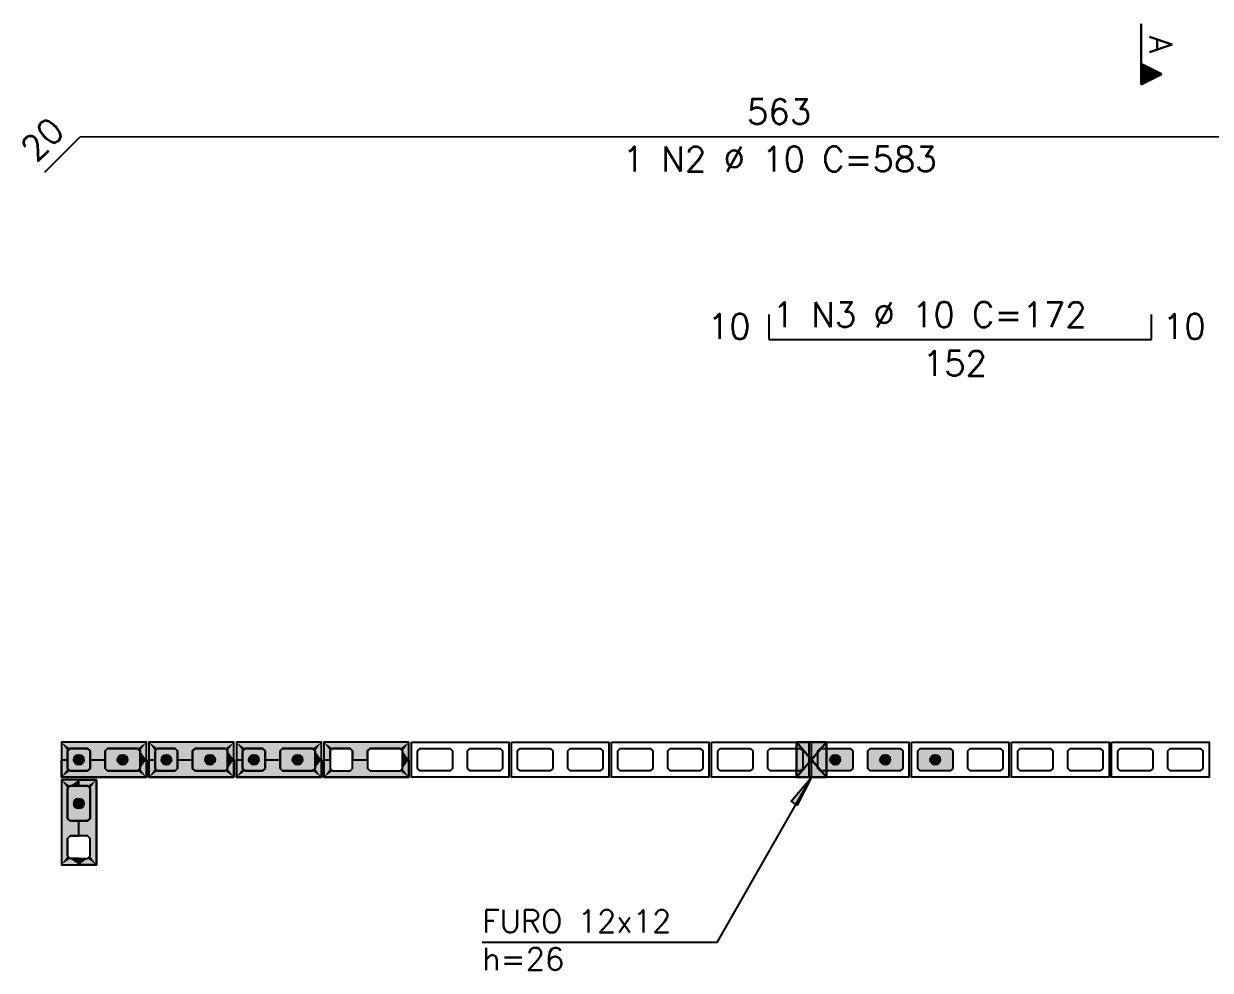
# Model space of a CAD drawing. Extents: x -1 to 122, y -1 to 61.
# Drawn here: x 8.01 to 17.5, y 18.77 to 26.35 of the extents above; entities that cross this region are included whole.
import ezdxf

# ---------------------------------------------------------------- set-up
doc = ezdxf.new("R2010")
doc.units = 0
doc.header["$MEASUREMENT"] = 0
for name, color, linetype in [('PENA_01', 1, 'CONTINUOUS'), ('PENA_02', 2, 'CONTINUOUS'), ('PENA_03', 3, 'CONTINUOUS'), ('PENA_05', 5, 'CONTINUOUS'), ('PENA_09', 254, 'CONTINUOUS'), ('PENA_11', 252, 'CONTINUOUS'), ('PENA_21', 100, 'CONTINUOUS')]:
    doc.layers.add(name, color=color, linetype=linetype)
doc.styles.get("Standard").update_dxf_attribs({"font": 'ROMANS.SHX'})

msp = doc.modelspace()

# ---------------------------------------------------------------- linework, layer by layer
at = {"layer": 'PENA_01', "linetype": 'Continuous'}
for points in [[(8.383864, 20.368206), (8.523864, 20.368206), (8.543864, 20.388206), (8.543864, 20.528206), (8.523864, 20.548206), (8.383864, 20.548206), (8.363864, 20.528206), (8.363864, 20.388206), (8.383864, 20.368206)], [(8.683864, 20.368206), (8.923864, 20.368206), (8.943864, 20.388206), (8.943864, 20.528206), (8.923864, 20.548206), (8.683864, 20.548206), (8.663864, 20.528206), (8.663864, 20.388206), (8.683864, 20.368206)], [(9.083864, 20.368206), (9.223864, 20.368206), (9.243864, 20.388206), (9.243864, 20.528206), (9.223864, 20.548206), (9.083864, 20.548206), (9.063864, 20.528206), (9.063864, 20.388206), (9.083864, 20.368206)], [(9.383864, 20.368206), (9.623864, 20.368206), (9.643864, 20.388206), (9.643864, 20.528206), (9.623864, 20.548206), (9.383864, 20.548206), (9.363864, 20.528206), (9.363864, 20.388206), (9.383864, 20.368206)], [(9.783864, 20.368206), (9.923864, 20.368206), (9.943864, 20.388206), (9.943864, 20.528206), (9.923864, 20.548206), (9.783864, 20.548206), (9.763864, 20.528206), (9.763864, 20.388206), (9.783864, 20.368206)], [(10.083864, 20.368206), (10.323864, 20.368206), (10.343864, 20.388206), (10.343864, 20.528206), (10.323864, 20.548206), (10.083864, 20.548206), (10.063864, 20.528206), (10.063864, 20.388206), (10.083864, 20.368206)], [(10.483864, 20.368206), (10.623864, 20.368206), (10.643864, 20.388206), (10.643864, 20.528206), (10.623864, 20.548206), (10.483864, 20.548206), (10.463864, 20.528206), (10.463864, 20.388206), (10.483864, 20.368206)], [(10.783864, 20.368206), (11.023864, 20.368206), (11.043864, 20.388206), (11.043864, 20.528206), (11.023864, 20.548206), (10.783864, 20.548206), (10.763864, 20.528206), (10.763864, 20.388206), (10.783864, 20.368206)], [(11.163864, 20.528206), (11.183864, 20.548206), (11.423864, 20.548206), (11.443864, 20.528206), (11.443864, 20.388206), (11.423864, 20.368206), (11.183864, 20.368206), (11.163864, 20.388206), (11.163864, 20.528206)], [(11.563864, 20.528206), (11.583864, 20.548206), (11.823864, 20.548206), (11.843864, 20.528206), (11.843864, 20.388206), (11.823864, 20.368206), (11.583864, 20.368206), (11.563864, 20.388206), (11.563864, 20.528206)], [(11.963864, 20.528206), (11.983864, 20.548206), (12.223864, 20.548206), (12.243864, 20.528206), (12.243864, 20.388206), (12.223864, 20.368206), (11.983864, 20.368206), (11.963864, 20.388206), (11.963864, 20.528206)], [(12.363864, 20.528206), (12.383864, 20.548206), (12.623864, 20.548206), (12.643864, 20.528206), (12.643864, 20.388206), (12.623864, 20.368206), (12.383864, 20.368206), (12.363864, 20.388206), (12.363864, 20.528206)], [(12.763864, 20.528206), (12.783864, 20.548206), (13.023864, 20.548206), (13.043864, 20.528206), (13.043864, 20.388206), (13.023864, 20.368206), (12.783864, 20.368206), (12.763864, 20.388206), (12.763864, 20.528206)], [(13.163864, 20.528206), (13.183864, 20.548206), (13.423864, 20.548206), (13.443864, 20.528206), (13.443864, 20.388206), (13.423864, 20.368206), (13.183864, 20.368206), (13.163864, 20.388206), (13.163864, 20.528206)], [(13.563864, 20.528206), (13.583864, 20.548206), (13.823864, 20.548206), (13.843864, 20.528206), (13.843864, 20.388206), (13.823864, 20.368206), (13.583864, 20.368206), (13.563864, 20.388206), (13.563864, 20.528206)], [(13.963864, 20.528206), (13.983864, 20.548206), (14.223864, 20.548206), (14.243864, 20.528206), (14.243864, 20.388206), (14.223864, 20.368206), (13.983864, 20.368206), (13.963864, 20.388206), (13.963864, 20.528206)], [(14.363864, 20.528206), (14.383864, 20.548206), (14.623864, 20.548206), (14.643864, 20.528206), (14.643864, 20.388206), (14.623864, 20.368206), (14.383864, 20.368206), (14.363864, 20.388206), (14.363864, 20.528206)], [(14.763864, 20.528206), (14.783864, 20.548206), (15.023864, 20.548206), (15.043864, 20.528206), (15.043864, 20.388206), (15.023864, 20.368206), (14.783864, 20.368206), (14.763864, 20.388206), (14.763864, 20.528206)], [(15.163864, 20.528206), (15.183864, 20.548206), (15.423864, 20.548206), (15.443864, 20.528206), (15.443864, 20.388206), (15.423864, 20.368206), (15.183864, 20.368206), (15.163864, 20.388206), (15.163864, 20.528206)], [(15.563864, 20.528206), (15.583864, 20.548206), (15.823864, 20.548206), (15.843864, 20.528206), (15.843864, 20.388206), (15.823864, 20.368206), (15.583864, 20.368206), (15.563864, 20.388206), (15.563864, 20.528206)], [(15.963864, 20.528206), (15.983864, 20.548206), (16.223864, 20.548206), (16.243864, 20.528206), (16.243864, 20.388206), (16.223864, 20.368206), (15.983864, 20.368206), (15.963864, 20.388206), (15.963864, 20.528206)], [(16.363864, 20.528206), (16.383864, 20.548206), (16.623864, 20.548206), (16.643864, 20.528206), (16.643864, 20.388206), (16.623864, 20.368206), (16.383864, 20.368206), (16.363864, 20.388206), (16.363864, 20.528206)], [(16.763864, 20.528206), (16.783864, 20.548206), (17.023864, 20.548206), (17.043864, 20.528206), (17.043864, 20.388206), (17.023864, 20.368206), (16.783864, 20.368206), (16.763864, 20.388206), (16.763864, 20.528206)], [(17.163864, 20.528206), (17.183864, 20.548206), (17.423864, 20.548206), (17.443864, 20.528206), (17.443864, 20.388206), (17.423864, 20.368206), (17.183864, 20.368206), (17.163864, 20.388206), (17.163864, 20.528206)], [(8.543864, 19.988206), (8.543864, 20.228206), (8.523864, 20.248206), (8.383864, 20.248206), (8.363864, 20.228206), (8.363864, 19.988206), (8.383864, 19.968206), (8.523864, 19.968206), (8.543864, 19.988206)], [(8.543864, 19.688206), (8.543864, 19.828206), (8.523864, 19.848206), (8.383864, 19.848206), (8.363864, 19.828206), (8.363864, 19.688206), (8.383864, 19.668206), (8.523864, 19.668206), (8.543864, 19.688206)]]:
    msp.add_lwpolyline(points, dxfattribs=at)
at = {"layer": 'PENA_02', "linetype": 'Continuous'}
for points in [[(8.313864, 20.318206), (8.993864, 20.318206), (8.993864, 20.598206), (8.313864, 20.598206), (8.313864, 20.318206)], [(9.013864, 20.318206), (9.693864, 20.318206), (9.693864, 20.598206), (9.013864, 20.598206), (9.013864, 20.318206)], [(9.713864, 20.318206), (10.393864, 20.318206), (10.393864, 20.598206), (9.713864, 20.598206), (9.713864, 20.318206)], [(10.413864, 20.318206), (11.093864, 20.318206), (11.093864, 20.598206), (10.413864, 20.598206), (10.413864, 20.318206)], [(11.113864, 20.598206), (11.893864, 20.598206), (11.893864, 20.318206), (11.113864, 20.318206), (11.113864, 20.598206)], [(11.913864, 20.598206), (12.693864, 20.598206), (12.693864, 20.318206), (11.913864, 20.318206), (11.913864, 20.598206)], [(12.713864, 20.598206), (13.493864, 20.598206), (13.493864, 20.318206), (12.713864, 20.318206), (12.713864, 20.598206)], [(13.513864, 20.598206), (14.293864, 20.598206), (14.293864, 20.318206), (13.513864, 20.318206), (13.513864, 20.598206)], [(14.313864, 20.598206), (15.093864, 20.598206), (15.093864, 20.318206), (14.313864, 20.318206), (14.313864, 20.598206)], [(15.113864, 20.598206), (15.893864, 20.598206), (15.893864, 20.318206), (15.113864, 20.318206), (15.113864, 20.598206)], [(15.913864, 20.598206), (16.693864, 20.598206), (16.693864, 20.318206), (15.913864, 20.318206), (15.913864, 20.598206)], [(16.713864, 20.598206), (17.493864, 20.598206), (17.493864, 20.318206), (16.713864, 20.318206), (16.713864, 20.598206)], [(8.593864, 19.618206), (8.593864, 20.298206), (8.313864, 20.298206), (8.313864, 19.618206), (8.593864, 19.618206)]]:
    msp.add_lwpolyline(points, dxfattribs=at)
at = {"layer": 'PENA_03', "linetype": 'Continuous'}
for p, q in [((16.951632, 26.34599), (16.951632, 25.859608)), ((16.952328, 26.025193), (16.952328, 26.34599)), ((17.117565, 25.942574), (16.952327, 26.025193)), ((16.952328, 25.860736), (16.952328, 26.024413)), ((17.116004, 25.942574), (16.952328, 26.024413)), ((16.964396, 25.86599), (16.964396, 26.019159)), ((16.97716, 25.872372), (16.97716, 26.012777)), ((16.989924, 25.878754), (16.989924, 26.006395)), ((16.951632, 25.859608), (17.117565, 25.942574)), ((16.952327, 25.860736), (17.116004, 25.942574)), ((17.002688, 25.885136), (17.002688, 26.000013)), ((17.015452, 25.891518), (17.015452, 25.993631)), ((17.028216, 25.8979), (17.028216, 25.987249)), ((17.04098, 25.904282), (17.04098, 25.980867)), ((17.053744, 25.910664), (17.053744, 25.974485)), ((17.066508, 25.917046), (17.066508, 25.968103)), ((17.079272, 25.923428), (17.079272, 25.961721)), ((17.092037, 25.92981), (17.092037, 25.955339)), ((17.104801, 25.936192), (17.104801, 25.948956)), ((14.193389, 20.598207), (14.433389, 20.318206)), ((14.433389, 20.598207), (14.193389, 20.318204)), ((14.434028, 20.598206), (14.194028, 20.318206)), ((14.434029, 20.317435), (14.194028, 20.598206)), ((14.194028, 20.598206), (14.434028, 20.318205)), ((14.434028, 20.598206), (14.194028, 20.318204)), ((13.560617, 18.995606), (14.314029, 20.317506)), ((13.560617, 18.995606), (11.681229, 18.995606))]:
    msp.add_line(p, q, dxfattribs=at)
for points in [[(14.194028, 20.598207), (14.434028, 20.598207), (14.434028, 20.318206), (14.194028, 20.318204), (14.194028, 20.598207)], [(14.194028, 20.598206), (14.434028, 20.598206), (14.434029, 20.317435), (14.194029, 20.317435), (14.194028, 20.598206)], [(14.194028, 20.598206), (14.434028, 20.598206), (14.434028, 20.318205), (14.194028, 20.318204), (14.194028, 20.598206)], [(8.543864, 20.388206), (8.523864, 20.368206), (8.383864, 20.368206), (8.363864, 20.388206), (8.363864, 20.528206), (8.383864, 20.548206), (8.523864, 20.548206), (8.543864, 20.528206), (8.543864, 20.388206)], [(8.943864, 20.388206), (8.923864, 20.368206), (8.683864, 20.368206), (8.663864, 20.388206), (8.663864, 20.528206), (8.683864, 20.548206), (8.923864, 20.548206), (8.943864, 20.528206), (8.943864, 20.388206)], [(9.243864, 20.388206), (9.223864, 20.368206), (9.083864, 20.368206), (9.063864, 20.388206), (9.063864, 20.528206), (9.083864, 20.548206), (9.223864, 20.548206), (9.243864, 20.528206), (9.243864, 20.388206)], [(9.643864, 20.388206), (9.623864, 20.368206), (9.383864, 20.368206), (9.363864, 20.388206), (9.363864, 20.528206), (9.383864, 20.548206), (9.623864, 20.548206), (9.643864, 20.528206), (9.643864, 20.388206)], [(9.943864, 20.388206), (9.923864, 20.368206), (9.783864, 20.368206), (9.763864, 20.388206), (9.763864, 20.528206), (9.783864, 20.548206), (9.923864, 20.548206), (9.943864, 20.528206), (9.943864, 20.388206)], [(10.343864, 20.388206), (10.323864, 20.368206), (10.083864, 20.368206), (10.063864, 20.388206), (10.063864, 20.528206), (10.083864, 20.548206), (10.323864, 20.548206), (10.343864, 20.528206), (10.343864, 20.388206)], [(14.643864, 20.388206), (14.623864, 20.368206), (14.383864, 20.368206), (14.363864, 20.388206), (14.363864, 20.528206), (14.383864, 20.548206), (14.623864, 20.548206), (14.643864, 20.528206), (14.643864, 20.388206)], [(15.043864, 20.388206), (15.023864, 20.368206), (14.783864, 20.368206), (14.763864, 20.388206), (14.763864, 20.528206), (14.783864, 20.548206), (15.023864, 20.548206), (15.043864, 20.528206), (15.043864, 20.388206)], [(15.443864, 20.388206), (15.423864, 20.368206), (15.183864, 20.368206), (15.163864, 20.388206), (15.163864, 20.528206), (15.183864, 20.548206), (15.423864, 20.548206), (15.443864, 20.528206), (15.443864, 20.388206)], [(14.314029, 20.317506), (14.199365, 20.093446), (14.150866, 20.125859), (14.314029, 20.317506)], [(8.383864, 19.968206), (8.363864, 19.988206), (8.363864, 20.228206), (8.383864, 20.248206), (8.523864, 20.248206), (8.543864, 20.228206), (8.543864, 19.988206), (8.523864, 19.968206), (8.383864, 19.968206)]]:
    msp.add_lwpolyline(points, dxfattribs=at)
for centre in [(8.453864, 20.458206), (8.803864, 20.458206), (9.153864, 20.458206), (9.503864, 20.458206), (9.853864, 20.458206), (10.203864, 20.458206), (14.503864, 20.458206), (14.903864, 20.458206), (15.303864, 20.458206), (8.453864, 20.108206)]:
    msp.add_circle(centre, 0.04, dxfattribs=at)
for points in [[(8.493864, 20.458206), (8.433864, 20.492847), (8.416276, 20.471887)], [(8.493864, 20.458206), (8.416276, 20.471887), (8.416276, 20.444525)], [(8.493864, 20.458206), (8.416276, 20.444525), (8.433864, 20.423565)], [(8.493864, 20.458206), (8.46081, 20.497599), (8.433864, 20.492847)], [(8.493864, 20.458206), (8.433864, 20.423565), (8.46081, 20.418814)], [(8.493864, 20.458206), (8.484505, 20.483918), (8.46081, 20.497599)], [(8.493864, 20.458206), (8.46081, 20.418814), (8.484505, 20.432495)], [(8.493864, 20.458206), (8.484505, 20.432495), (8.493864, 20.458206)], [(8.843864, 20.458206), (8.783864, 20.492847), (8.766276, 20.471887)], [(8.843864, 20.458206), (8.766276, 20.471887), (8.766276, 20.444525)], [(8.843864, 20.458206), (8.766276, 20.444525), (8.783864, 20.423565)], [(8.843864, 20.458206), (8.81081, 20.497599), (8.783864, 20.492847)], [(8.843864, 20.458206), (8.783864, 20.423565), (8.81081, 20.418814)], [(8.843864, 20.458206), (8.834505, 20.483918), (8.81081, 20.497599)], [(8.843864, 20.458206), (8.81081, 20.418814), (8.834505, 20.432495)], [(8.843864, 20.458206), (8.834505, 20.432495), (8.843864, 20.458206)], [(9.193864, 20.458206), (9.133864, 20.492847), (9.116276, 20.471887)], [(9.193864, 20.458206), (9.116276, 20.471887), (9.116276, 20.444525)], [(9.193864, 20.458206), (9.116276, 20.444525), (9.133864, 20.423565)], [(9.193864, 20.458206), (9.16081, 20.497599), (9.133864, 20.492847)], [(9.193864, 20.458206), (9.133864, 20.423565), (9.16081, 20.418814)], [(9.193864, 20.458206), (9.184505, 20.483918), (9.16081, 20.497599)], [(9.193864, 20.458206), (9.16081, 20.418814), (9.184505, 20.432495)], [(9.193864, 20.458206), (9.184505, 20.432495), (9.193864, 20.458206)], [(9.543864, 20.458206), (9.483864, 20.492847), (9.466276, 20.471887)], [(9.543864, 20.458206), (9.466276, 20.471887), (9.466276, 20.444525)], [(9.543864, 20.458206), (9.466276, 20.444525), (9.483864, 20.423565)], [(9.543864, 20.458206), (9.51081, 20.497599), (9.483864, 20.492847)], [(9.543864, 20.458206), (9.483864, 20.423565), (9.51081, 20.418814)], [(9.543864, 20.458206), (9.534505, 20.483918), (9.51081, 20.497599)], [(9.543864, 20.458206), (9.51081, 20.418814), (9.534505, 20.432495)], [(9.543864, 20.458206), (9.534505, 20.432495), (9.543864, 20.458206)], [(9.893864, 20.458206), (9.833864, 20.492847), (9.816276, 20.471887)], [(9.893864, 20.458206), (9.816276, 20.471887), (9.816276, 20.444525)], [(9.893864, 20.458206), (9.816276, 20.444525), (9.833864, 20.423565)], [(9.893864, 20.458206), (9.86081, 20.497599), (9.833864, 20.492847)], [(9.893864, 20.458206), (9.833864, 20.423565), (9.86081, 20.418814)], [(9.893864, 20.458206), (9.884505, 20.483918), (9.86081, 20.497599)], [(9.893864, 20.458206), (9.86081, 20.418814), (9.884505, 20.432495)], [(9.893864, 20.458206), (9.884505, 20.432495), (9.893864, 20.458206)], [(10.243864, 20.458206), (10.183864, 20.492847), (10.166276, 20.471887)], [(10.243864, 20.458206), (10.166276, 20.471887), (10.166276, 20.444525)], [(10.243864, 20.458206), (10.166276, 20.444525), (10.183864, 20.423565)], [(10.243864, 20.458206), (10.21081, 20.497599), (10.183864, 20.492847)], [(10.243864, 20.458206), (10.183864, 20.423565), (10.21081, 20.418814)], [(10.243864, 20.458206), (10.234505, 20.483918), (10.21081, 20.497599)], [(10.243864, 20.458206), (10.21081, 20.418814), (10.234505, 20.432495)], [(10.243864, 20.458206), (10.234505, 20.432495), (10.243864, 20.458206)], [(14.543864, 20.458206), (14.483864, 20.492847), (14.466276, 20.471887)], [(14.543864, 20.458206), (14.466276, 20.471887), (14.466276, 20.444525)], [(14.543864, 20.458206), (14.466276, 20.444525), (14.483864, 20.423565)], [(14.543864, 20.458206), (14.51081, 20.497599), (14.483864, 20.492847)], [(14.543864, 20.458206), (14.483864, 20.423565), (14.51081, 20.418814)], [(14.543864, 20.458206), (14.534505, 20.483918), (14.51081, 20.497599)], [(14.543864, 20.458206), (14.51081, 20.418814), (14.534505, 20.432495)], [(14.543864, 20.458206), (14.534505, 20.432495), (14.543864, 20.458206)], [(14.943864, 20.458206), (14.883864, 20.492847), (14.866276, 20.471887)], [(14.943864, 20.458206), (14.866276, 20.471887), (14.866276, 20.444525)], [(14.943864, 20.458206), (14.866276, 20.444525), (14.883864, 20.423565)], [(14.943864, 20.458206), (14.91081, 20.497599), (14.883864, 20.492847)], [(14.943864, 20.458206), (14.883864, 20.423565), (14.91081, 20.418814)], [(14.943864, 20.458206), (14.934505, 20.483918), (14.91081, 20.497599)], [(14.943864, 20.458206), (14.91081, 20.418814), (14.934505, 20.432495)], [(14.943864, 20.458206), (14.934505, 20.432495), (14.943864, 20.458206)], [(15.343864, 20.458206), (15.283864, 20.492847), (15.266276, 20.471887)], [(15.343864, 20.458206), (15.266276, 20.471887), (15.266276, 20.444525)], [(15.343864, 20.458206), (15.266276, 20.444525), (15.283864, 20.423565)], [(15.343864, 20.458206), (15.31081, 20.497599), (15.283864, 20.492847)], [(15.343864, 20.458206), (15.283864, 20.423565), (15.31081, 20.418814)], [(15.343864, 20.458206), (15.334505, 20.483918), (15.31081, 20.497599)], [(15.343864, 20.458206), (15.31081, 20.418814), (15.334505, 20.432495)], [(15.343864, 20.458206), (15.334505, 20.432495), (15.343864, 20.458206)], [(14.314029, 20.317506), (14.199365, 20.093446), (14.150866, 20.125859)], [(14.314029, 20.317506), (14.150866, 20.125859), (14.314029, 20.317506)], [(8.493864, 20.108206), (8.433864, 20.142847), (8.416276, 20.121887)], [(8.493864, 20.108206), (8.416276, 20.121887), (8.416276, 20.094525)], [(8.493864, 20.108206), (8.46081, 20.147599), (8.433864, 20.142847)], [(8.493864, 20.108206), (8.484505, 20.133918), (8.46081, 20.147599)], [(8.493864, 20.108206), (8.416276, 20.094525), (8.433864, 20.073565)], [(8.493864, 20.108206), (8.433864, 20.073565), (8.46081, 20.068814)], [(8.493864, 20.108206), (8.46081, 20.068814), (8.484505, 20.082495)], [(8.493864, 20.108206), (8.484505, 20.082495), (8.493864, 20.108206)]]:
    msp.add_solid(points, dxfattribs=at)
at = {"layer": 'PENA_05', "linetype": 'Continuous'}
for p, q in [((8.182051, 25.159434), (8.464894, 25.442277)), ((8.464894, 25.442277), (19.729882, 25.442702)), ((13.973864, 24.019739), (13.973864, 23.819739)), ((17.033864, 23.819739), (17.033864, 24.019739)), ((13.973864, 23.819739), (17.033864, 23.819739))]:
    msp.add_line(p, q, dxfattribs=at)
at = {"layer": 'PENA_09', "linetype": 'Continuous'}
for points in [[(14.313864, 20.458014), (14.434028, 20.598206), (14.194028, 20.598206), (14.313864, 20.458014)], [(14.194029, 20.318207), (14.313864, 20.458014), (14.194028, 20.598206), (14.194029, 20.318207)], [(14.434029, 20.317435), (14.434028, 20.598206), (14.313864, 20.458014), (14.434029, 20.317435)], [(14.313864, 20.458014), (14.194029, 20.318207), (14.194029, 20.317435), (14.434029, 20.317435), (14.313864, 20.458014)]]:
    msp.add_lwpolyline(points, dxfattribs=at)
for points in [[(14.313864, 20.458014), (14.434028, 20.598206), (14.194028, 20.598206)], [(14.313864, 20.458014), (14.194028, 20.598206), (14.313864, 20.458014)], [(14.194029, 20.318207), (14.313864, 20.458014), (14.194028, 20.598206)], [(14.194029, 20.318207), (14.194028, 20.598206), (14.194029, 20.318207)], [(14.434029, 20.317435), (14.434028, 20.598206), (14.313864, 20.458014)], [(14.313864, 20.458014), (14.194029, 20.318207), (14.194029, 20.318207)], [(14.313864, 20.458014), (14.194029, 20.318207), (14.434029, 20.317435)], [(14.434029, 20.317435), (14.313864, 20.458014), (14.434029, 20.317435)], [(14.313864, 20.458014), (14.434029, 20.317435), (14.313864, 20.458014)]]:
    msp.add_solid(points, dxfattribs=at)
at = {"layer": 'PENA_11', "linetype": 'Continuous'}
for points in [[(8.543864, 20.388206), (8.363864, 20.528206), (8.383864, 20.548206)], [(8.543864, 20.388206), (8.363864, 20.388206), (8.363864, 20.528206)], [(8.543864, 20.388206), (8.383864, 20.548206), (8.523864, 20.548206)], [(8.543864, 20.388206), (8.523864, 20.548206), (8.543864, 20.528206)], [(8.543864, 20.388206), (8.543864, 20.528206), (8.543864, 20.388206)], [(8.943864, 20.388206), (8.663864, 20.528206), (8.683864, 20.548206)], [(8.943864, 20.388206), (8.663864, 20.388206), (8.663864, 20.528206)], [(8.943864, 20.388206), (8.683864, 20.548206), (8.923864, 20.548206)], [(8.943864, 20.388206), (8.923864, 20.548206), (8.943864, 20.528206)], [(8.943864, 20.388206), (8.943864, 20.528206), (8.943864, 20.388206)], [(9.243864, 20.388206), (9.063864, 20.528206), (9.083864, 20.548206)], [(9.243864, 20.388206), (9.063864, 20.388206), (9.063864, 20.528206)], [(9.243864, 20.388206), (9.083864, 20.548206), (9.223864, 20.548206)], [(9.243864, 20.388206), (9.223864, 20.548206), (9.243864, 20.528206)], [(9.243864, 20.388206), (9.243864, 20.528206), (9.243864, 20.388206)], [(9.643864, 20.388206), (9.363864, 20.528206), (9.383864, 20.548206)], [(9.643864, 20.388206), (9.363864, 20.388206), (9.363864, 20.528206)], [(9.643864, 20.388206), (9.383864, 20.548206), (9.623864, 20.548206)], [(9.643864, 20.388206), (9.623864, 20.548206), (9.643864, 20.528206)], [(9.643864, 20.388206), (9.643864, 20.528206), (9.643864, 20.388206)], [(9.943864, 20.388206), (9.763864, 20.528206), (9.783864, 20.548206)], [(9.943864, 20.388206), (9.763864, 20.388206), (9.763864, 20.528206)], [(9.943864, 20.388206), (9.783864, 20.548206), (9.923864, 20.548206)], [(9.943864, 20.388206), (9.923864, 20.548206), (9.943864, 20.528206)], [(9.943864, 20.388206), (9.943864, 20.528206), (9.943864, 20.388206)], [(10.343864, 20.388206), (10.063864, 20.528206), (10.083864, 20.548206)], [(10.343864, 20.388206), (10.063864, 20.388206), (10.063864, 20.528206)], [(10.343864, 20.388206), (10.083864, 20.548206), (10.323864, 20.548206)], [(10.343864, 20.388206), (10.323864, 20.548206), (10.343864, 20.528206)], [(10.343864, 20.388206), (10.343864, 20.528206), (10.343864, 20.388206)], [(14.643864, 20.388206), (14.363864, 20.528206), (14.383864, 20.548206)], [(14.643864, 20.388206), (14.363864, 20.388206), (14.363864, 20.528206)], [(14.643864, 20.388206), (14.383864, 20.548206), (14.623864, 20.548206)], [(14.643864, 20.388206), (14.623864, 20.548206), (14.643864, 20.528206)], [(14.643864, 20.388206), (14.643864, 20.528206), (14.643864, 20.388206)], [(15.043864, 20.388206), (14.763864, 20.528206), (14.783864, 20.548206)], [(15.043864, 20.388206), (14.763864, 20.388206), (14.763864, 20.528206)], [(15.043864, 20.388206), (14.783864, 20.548206), (15.023864, 20.548206)], [(15.043864, 20.388206), (15.023864, 20.548206), (15.043864, 20.528206)], [(15.043864, 20.388206), (15.043864, 20.528206), (15.043864, 20.388206)], [(15.443864, 20.388206), (15.163864, 20.528206), (15.183864, 20.548206)], [(15.443864, 20.388206), (15.163864, 20.388206), (15.163864, 20.528206)], [(15.443864, 20.388206), (15.183864, 20.548206), (15.423864, 20.548206)], [(15.443864, 20.388206), (15.423864, 20.548206), (15.443864, 20.528206)], [(15.443864, 20.388206), (15.443864, 20.528206), (15.443864, 20.388206)], [(8.543864, 20.388206), (8.383864, 20.368206), (8.363864, 20.388206)], [(8.543864, 20.388206), (8.523864, 20.368206), (8.383864, 20.368206)], [(8.943864, 20.388206), (8.683864, 20.368206), (8.663864, 20.388206)], [(8.943864, 20.388206), (8.923864, 20.368206), (8.683864, 20.368206)], [(9.243864, 20.388206), (9.083864, 20.368206), (9.063864, 20.388206)], [(9.243864, 20.388206), (9.223864, 20.368206), (9.083864, 20.368206)], [(9.643864, 20.388206), (9.383864, 20.368206), (9.363864, 20.388206)], [(9.643864, 20.388206), (9.623864, 20.368206), (9.383864, 20.368206)], [(9.943864, 20.388206), (9.783864, 20.368206), (9.763864, 20.388206)], [(9.943864, 20.388206), (9.923864, 20.368206), (9.783864, 20.368206)], [(10.343864, 20.388206), (10.083864, 20.368206), (10.063864, 20.388206)], [(10.343864, 20.388206), (10.323864, 20.368206), (10.083864, 20.368206)], [(14.643864, 20.388206), (14.383864, 20.368206), (14.363864, 20.388206)], [(14.643864, 20.388206), (14.623864, 20.368206), (14.383864, 20.368206)], [(15.043864, 20.388206), (14.783864, 20.368206), (14.763864, 20.388206)], [(15.043864, 20.388206), (15.023864, 20.368206), (14.783864, 20.368206)], [(15.443864, 20.388206), (15.183864, 20.368206), (15.163864, 20.388206)], [(15.443864, 20.388206), (15.423864, 20.368206), (15.183864, 20.368206)], [(8.383864, 19.968206), (8.363864, 20.228206), (8.383864, 20.248206)], [(8.383864, 19.968206), (8.363864, 19.988206), (8.363864, 20.228206)], [(8.383864, 19.968206), (8.383864, 20.248206), (8.523864, 20.248206)], [(8.383864, 19.968206), (8.523864, 20.248206), (8.543864, 20.228206)], [(8.383864, 19.968206), (8.543864, 20.228206), (8.543864, 19.988206)], [(8.383864, 19.968206), (8.543864, 19.988206), (8.523864, 19.968206)], [(8.383864, 19.968206), (8.523864, 19.968206), (8.383864, 19.968206)]]:
    msp.add_solid(points, dxfattribs=at)
at = {"layer": 'PENA_21', "linetype": 'Continuous'}
for points in [[(8.313864, 20.458206), (8.363864, 20.458206), (8.363864, 20.528206), (8.383864, 20.548206), (8.523864, 20.548206), (8.543864, 20.528206), (8.543864, 20.458206), (8.663864, 20.458206), (8.663864, 20.528206), (8.683864, 20.548206), (8.923864, 20.548206), (8.943864, 20.528206), (8.943864, 20.458206), (8.993864, 20.458206), (8.993864, 20.598206), (8.313864, 20.598206), (8.313864, 20.458206)], [(9.013864, 20.458206), (9.063864, 20.458206), (9.063864, 20.528206), (9.083864, 20.548206), (9.223864, 20.548206), (9.243864, 20.528206), (9.243864, 20.458206), (9.363864, 20.458206), (9.363864, 20.528206), (9.383864, 20.548206), (9.623864, 20.548206), (9.643864, 20.528206), (9.643864, 20.458206), (9.693864, 20.458206), (9.693864, 20.598206), (9.013864, 20.598206), (9.013864, 20.458206)], [(9.713864, 20.458206), (9.763864, 20.458206), (9.763864, 20.528206), (9.783864, 20.548206), (9.923864, 20.548206), (9.943864, 20.528206), (9.943864, 20.458206), (10.063864, 20.458206), (10.063864, 20.528206), (10.083864, 20.548206), (10.323864, 20.548206), (10.343864, 20.528206), (10.343864, 20.458206), (10.393864, 20.458206), (10.393864, 20.598206), (9.713864, 20.598206), (9.713864, 20.458206)], [(10.413864, 20.458206), (10.463864, 20.458206), (10.463864, 20.528206), (10.483864, 20.548206), (10.623864, 20.548206), (10.643864, 20.528206), (10.643864, 20.458206), (10.763864, 20.458206), (10.763864, 20.528206), (10.783864, 20.548206), (11.023864, 20.548206), (11.043864, 20.528206), (11.043864, 20.458206), (11.093864, 20.458206), (11.093864, 20.598206), (10.413864, 20.598206), (10.413864, 20.458206)], [(8.313864, 20.458206), (8.363864, 20.458206), (8.363864, 20.388206), (8.383864, 20.368206), (8.523864, 20.368206), (8.543864, 20.388206), (8.543864, 20.458206), (8.663864, 20.458206), (8.663864, 20.388206), (8.683864, 20.368206), (8.923864, 20.368206), (8.943864, 20.388206), (8.943864, 20.458206), (8.993864, 20.458206), (8.993864, 20.318206), (8.313864, 20.318206), (8.313864, 20.458206)], [(9.013864, 20.458206), (9.063864, 20.458206), (9.063864, 20.388206), (9.083864, 20.368206), (9.223864, 20.368206), (9.243864, 20.388206), (9.243864, 20.458206), (9.363864, 20.458206), (9.363864, 20.388206), (9.383864, 20.368206), (9.623864, 20.368206), (9.643864, 20.388206), (9.643864, 20.458206), (9.693864, 20.458206), (9.693864, 20.318206), (9.013864, 20.318206), (9.013864, 20.458206)], [(9.713864, 20.458206), (9.763864, 20.458206), (9.763864, 20.388206), (9.783864, 20.368206), (9.923864, 20.368206), (9.943864, 20.388206), (9.943864, 20.458206), (10.063864, 20.458206), (10.063864, 20.388206), (10.083864, 20.368206), (10.323864, 20.368206), (10.343864, 20.388206), (10.343864, 20.458206), (10.393864, 20.458206), (10.393864, 20.318206), (9.713864, 20.318206), (9.713864, 20.458206)], [(10.413864, 20.458206), (10.463864, 20.458206), (10.463864, 20.388206), (10.483864, 20.368206), (10.623864, 20.368206), (10.643864, 20.388206), (10.643864, 20.458206), (10.763864, 20.458206), (10.763864, 20.388206), (10.783864, 20.368206), (11.023864, 20.368206), (11.043864, 20.388206), (11.043864, 20.458206), (11.093864, 20.458206), (11.093864, 20.318206), (10.413864, 20.318206), (10.413864, 20.458206)], [(8.453864, 19.618206), (8.453864, 19.668206), (8.383864, 19.668206), (8.363864, 19.688206), (8.363864, 19.828206), (8.383864, 19.848206), (8.453864, 19.848206), (8.453864, 19.968206), (8.383864, 19.968206), (8.363864, 19.988206), (8.363864, 20.228206), (8.383864, 20.248206), (8.453864, 20.248206), (8.453864, 20.298206), (8.313864, 20.298206), (8.313864, 19.618206), (8.453864, 19.618206)], [(8.453864, 19.618206), (8.453864, 19.668206), (8.523864, 19.668206), (8.543864, 19.688206), (8.543864, 19.828206), (8.523864, 19.848206), (8.453864, 19.848206), (8.453864, 19.968206), (8.523864, 19.968206), (8.543864, 19.988206), (8.543864, 20.228206), (8.523864, 20.248206), (8.453864, 20.248206), (8.453864, 20.298206), (8.593864, 20.298206), (8.593864, 19.618206), (8.453864, 19.618206)]]:
    msp.add_lwpolyline(points, dxfattribs=at)
for points in [[(8.993864, 20.598206), (8.313864, 20.598206), (8.383864, 20.548206)], [(8.313864, 20.598206), (8.313864, 20.458206), (8.363864, 20.458206)], [(8.313864, 20.598206), (8.363864, 20.458206), (8.363864, 20.528206)], [(8.313864, 20.598206), (8.363864, 20.528206), (8.383864, 20.548206)], [(8.993864, 20.598206), (8.383864, 20.548206), (8.523864, 20.548206)], [(8.993864, 20.598206), (8.523864, 20.548206), (8.543864, 20.528206)], [(8.993864, 20.598206), (8.543864, 20.528206), (8.683864, 20.548206)], [(8.993864, 20.598206), (8.683864, 20.548206), (8.923864, 20.548206)], [(8.993864, 20.598206), (8.923864, 20.548206), (8.943864, 20.528206)], [(8.993864, 20.598206), (8.943864, 20.528206), (8.993864, 20.458206)], [(9.693864, 20.598206), (9.013864, 20.598206), (9.083864, 20.548206)], [(9.013864, 20.598206), (9.013864, 20.458206), (9.063864, 20.458206)], [(9.013864, 20.598206), (9.063864, 20.458206), (9.063864, 20.528206)], [(9.013864, 20.598206), (9.063864, 20.528206), (9.083864, 20.548206)], [(9.693864, 20.598206), (9.083864, 20.548206), (9.223864, 20.548206)], [(9.693864, 20.598206), (9.223864, 20.548206), (9.243864, 20.528206)], [(9.693864, 20.598206), (9.243864, 20.528206), (9.383864, 20.548206)], [(9.693864, 20.598206), (9.383864, 20.548206), (9.623864, 20.548206)], [(9.693864, 20.598206), (9.623864, 20.548206), (9.643864, 20.528206)], [(9.693864, 20.598206), (9.643864, 20.528206), (9.693864, 20.458206)], [(10.393864, 20.598206), (9.713864, 20.598206), (9.783864, 20.548206)], [(9.713864, 20.598206), (9.713864, 20.458206), (9.763864, 20.458206)], [(9.713864, 20.598206), (9.763864, 20.458206), (9.763864, 20.528206)], [(9.713864, 20.598206), (9.763864, 20.528206), (9.783864, 20.548206)], [(10.393864, 20.598206), (9.783864, 20.548206), (9.923864, 20.548206)], [(10.393864, 20.598206), (9.923864, 20.548206), (9.943864, 20.528206)], [(10.393864, 20.598206), (9.943864, 20.528206), (10.083864, 20.548206)], [(10.393864, 20.598206), (10.083864, 20.548206), (10.323864, 20.548206)], [(10.393864, 20.598206), (10.323864, 20.548206), (10.343864, 20.528206)], [(10.393864, 20.598206), (10.343864, 20.528206), (10.393864, 20.458206)], [(11.093864, 20.598206), (10.413864, 20.598206), (10.483864, 20.548206)], [(10.413864, 20.598206), (10.413864, 20.458206), (10.463864, 20.458206)], [(10.413864, 20.598206), (10.463864, 20.458206), (10.463864, 20.528206)], [(10.413864, 20.598206), (10.463864, 20.528206), (10.483864, 20.548206)], [(11.093864, 20.598206), (10.483864, 20.548206), (10.623864, 20.548206)], [(11.093864, 20.598206), (10.623864, 20.548206), (10.643864, 20.528206)], [(11.093864, 20.598206), (10.643864, 20.528206), (10.783864, 20.548206)], [(11.093864, 20.598206), (10.783864, 20.548206), (11.023864, 20.548206)], [(11.093864, 20.598206), (11.023864, 20.548206), (11.043864, 20.528206)], [(11.093864, 20.598206), (11.043864, 20.528206), (11.093864, 20.458206)], [(8.543864, 20.528206), (8.663864, 20.528206), (8.683864, 20.548206)], [(8.543864, 20.528206), (8.543864, 20.458206), (8.663864, 20.458206)], [(8.543864, 20.528206), (8.663864, 20.458206), (8.663864, 20.528206)], [(8.993864, 20.458206), (8.943864, 20.528206), (8.943864, 20.458206)], [(9.243864, 20.528206), (9.363864, 20.528206), (9.383864, 20.548206)], [(9.243864, 20.528206), (9.243864, 20.458206), (9.363864, 20.458206)], [(9.243864, 20.528206), (9.363864, 20.458206), (9.363864, 20.528206)], [(9.693864, 20.458206), (9.643864, 20.528206), (9.643864, 20.458206)], [(9.943864, 20.528206), (10.063864, 20.528206), (10.083864, 20.548206)], [(9.943864, 20.528206), (9.943864, 20.458206), (10.063864, 20.458206)], [(9.943864, 20.528206), (10.063864, 20.458206), (10.063864, 20.528206)], [(10.393864, 20.458206), (10.343864, 20.528206), (10.343864, 20.458206)], [(10.643864, 20.528206), (10.763864, 20.528206), (10.783864, 20.548206)], [(10.643864, 20.528206), (10.643864, 20.458206), (10.763864, 20.458206)], [(10.643864, 20.528206), (10.763864, 20.458206), (10.763864, 20.528206)], [(11.093864, 20.458206), (11.043864, 20.528206), (11.043864, 20.458206)], [(8.313864, 20.318206), (8.313864, 20.458206), (8.363864, 20.458206)], [(8.313864, 20.318206), (8.363864, 20.458206), (8.363864, 20.388206)], [(8.543864, 20.388206), (8.543864, 20.458206), (8.663864, 20.458206)], [(8.543864, 20.388206), (8.663864, 20.458206), (8.663864, 20.388206)], [(8.993864, 20.318206), (8.943864, 20.388206), (8.993864, 20.458206)], [(8.993864, 20.458206), (8.943864, 20.388206), (8.943864, 20.458206)], [(9.013864, 20.318206), (9.013864, 20.458206), (9.063864, 20.458206)], [(9.013864, 20.318206), (9.063864, 20.458206), (9.063864, 20.388206)], [(9.243864, 20.388206), (9.243864, 20.458206), (9.363864, 20.458206)], [(9.243864, 20.388206), (9.363864, 20.458206), (9.363864, 20.388206)], [(9.693864, 20.318206), (9.643864, 20.388206), (9.693864, 20.458206)], [(9.693864, 20.458206), (9.643864, 20.388206), (9.643864, 20.458206)], [(9.713864, 20.318206), (9.713864, 20.458206), (9.763864, 20.458206)], [(9.713864, 20.318206), (9.763864, 20.458206), (9.763864, 20.388206)], [(9.943864, 20.388206), (9.943864, 20.458206), (10.063864, 20.458206)], [(9.943864, 20.388206), (10.063864, 20.458206), (10.063864, 20.388206)], [(10.393864, 20.318206), (10.343864, 20.388206), (10.393864, 20.458206)], [(10.393864, 20.458206), (10.343864, 20.388206), (10.343864, 20.458206)], [(10.413864, 20.318206), (10.413864, 20.458206), (10.463864, 20.458206)], [(10.413864, 20.318206), (10.463864, 20.458206), (10.463864, 20.388206)], [(10.643864, 20.388206), (10.643864, 20.458206), (10.763864, 20.458206)], [(10.643864, 20.388206), (10.763864, 20.458206), (10.763864, 20.388206)], [(11.093864, 20.318206), (11.043864, 20.388206), (11.093864, 20.458206)], [(11.093864, 20.458206), (11.043864, 20.388206), (11.043864, 20.458206)], [(8.313864, 20.318206), (8.363864, 20.388206), (8.383864, 20.368206)], [(8.993864, 20.318206), (8.313864, 20.318206), (8.383864, 20.368206)], [(8.993864, 20.318206), (8.383864, 20.368206), (8.523864, 20.368206)], [(8.993864, 20.318206), (8.523864, 20.368206), (8.543864, 20.388206)], [(8.993864, 20.318206), (8.543864, 20.388206), (8.683864, 20.368206)], [(8.543864, 20.388206), (8.663864, 20.388206), (8.683864, 20.368206)], [(8.993864, 20.318206), (8.683864, 20.368206), (8.923864, 20.368206)], [(8.993864, 20.318206), (8.923864, 20.368206), (8.943864, 20.388206)], [(9.013864, 20.318206), (9.063864, 20.388206), (9.083864, 20.368206)], [(9.693864, 20.318206), (9.013864, 20.318206), (9.083864, 20.368206)], [(9.693864, 20.318206), (9.083864, 20.368206), (9.223864, 20.368206)], [(9.693864, 20.318206), (9.223864, 20.368206), (9.243864, 20.388206)], [(9.693864, 20.318206), (9.243864, 20.388206), (9.383864, 20.368206)], [(9.243864, 20.388206), (9.363864, 20.388206), (9.383864, 20.368206)], [(9.693864, 20.318206), (9.383864, 20.368206), (9.623864, 20.368206)], [(9.693864, 20.318206), (9.623864, 20.368206), (9.643864, 20.388206)], [(9.713864, 20.318206), (9.763864, 20.388206), (9.783864, 20.368206)], [(10.393864, 20.318206), (9.713864, 20.318206), (9.783864, 20.368206)], [(10.393864, 20.318206), (9.783864, 20.368206), (9.923864, 20.368206)], [(10.393864, 20.318206), (9.923864, 20.368206), (9.943864, 20.388206)], [(10.393864, 20.318206), (9.943864, 20.388206), (10.083864, 20.368206)], [(9.943864, 20.388206), (10.063864, 20.388206), (10.083864, 20.368206)], [(10.393864, 20.318206), (10.083864, 20.368206), (10.323864, 20.368206)], [(10.393864, 20.318206), (10.323864, 20.368206), (10.343864, 20.388206)], [(10.413864, 20.318206), (10.463864, 20.388206), (10.483864, 20.368206)], [(11.093864, 20.318206), (10.413864, 20.318206), (10.483864, 20.368206)], [(11.093864, 20.318206), (10.483864, 20.368206), (10.623864, 20.368206)], [(11.093864, 20.318206), (10.623864, 20.368206), (10.643864, 20.388206)], [(11.093864, 20.318206), (10.643864, 20.388206), (10.783864, 20.368206)], [(10.643864, 20.388206), (10.763864, 20.388206), (10.783864, 20.368206)], [(11.093864, 20.318206), (10.783864, 20.368206), (11.023864, 20.368206)], [(11.093864, 20.318206), (11.023864, 20.368206), (11.043864, 20.388206)], [(8.453864, 20.298206), (8.313864, 20.298206), (8.383864, 20.248206)], [(8.383864, 20.248206), (8.313864, 20.298206), (8.363864, 20.228206)], [(8.313864, 20.298206), (8.363864, 19.688206), (8.363864, 20.228206)], [(8.313864, 19.618206), (8.363864, 19.688206), (8.313864, 20.298206)], [(8.363864, 20.228206), (8.363864, 19.688206), (8.363864, 19.828206)], [(8.363864, 20.228206), (8.363864, 19.988206), (8.363864, 19.828206)], [(8.453864, 20.248206), (8.453864, 20.298206), (8.383864, 20.248206)], [(8.523864, 20.248206), (8.453864, 20.248206), (8.593864, 20.298206)], [(8.453864, 20.248206), (8.453864, 20.298206), (8.593864, 20.298206)], [(8.543864, 20.228206), (8.523864, 20.248206), (8.593864, 20.298206)], [(8.543864, 19.988206), (8.593864, 20.298206), (8.543864, 19.828206)], [(8.543864, 19.828206), (8.593864, 20.298206), (8.543864, 19.688206)], [(8.593864, 20.298206), (8.593864, 19.618206), (8.543864, 19.688206)], [(8.543864, 19.988206), (8.543864, 20.228206), (8.593864, 20.298206)], [(8.383864, 19.848206), (8.363864, 19.988206), (8.363864, 19.828206)], [(8.383864, 19.848206), (8.383864, 19.968206), (8.363864, 19.988206)], [(8.453864, 19.848206), (8.383864, 19.968206), (8.383864, 19.848206)], [(8.453864, 19.848206), (8.453864, 19.968206), (8.383864, 19.968206)], [(8.453864, 19.848206), (8.523864, 19.968206), (8.523864, 19.848206)], [(8.453864, 19.848206), (8.453864, 19.968206), (8.523864, 19.968206)], [(8.523864, 19.968206), (8.543864, 19.988206), (8.523864, 19.848206)], [(8.523864, 19.848206), (8.543864, 19.988206), (8.543864, 19.828206)], [(8.383864, 19.668206), (8.363864, 19.688206), (8.313864, 19.618206)], [(8.383864, 19.668206), (8.313864, 19.618206), (8.453864, 19.618206)], [(8.383864, 19.668206), (8.453864, 19.618206), (8.453864, 19.668206)], [(8.593864, 19.618206), (8.453864, 19.618206), (8.523864, 19.668206)], [(8.523864, 19.668206), (8.453864, 19.618206), (8.453864, 19.668206)], [(8.543864, 19.688206), (8.593864, 19.618206), (8.523864, 19.668206)]]:
    msp.add_solid(points, dxfattribs=at)

# ---------------------------------------------------------------- texts
at = {"layer": 'PENA_03', "linetype": 'Continuous'}
for s, height, rotation, p in [('A', 0.18, 270, (17.018661, 26.249436)), ('563', 0.2, 0.002162, (13.797385, 25.542478)), ('20', 0.2, 45, (8.111341, 25.230145))]:
    msp.add_text(s, height=height, rotation=rotation, dxfattribs=at).set_placement(p)
for s, height, p in [('1 N2 %%c 10 C=583', 0.2, (12.80453, 25.164015)), ('1 N3 %%c 10 C=172', 0.2, (14.003864, 23.919739)), ('10', 0.2, (13.483864, 23.824739)), ('10', 0.2, (17.123864, 23.824739)), ('152', 0.2, (15.203864, 23.529739)), ('FURO 12x12', 0.18, (11.681085, 19.076384)), ('h=26', 0.18, (11.681527, 18.773944))]:
    msp.add_text(s, height=height, dxfattribs=at).set_placement(p)

doc.saveas('drawing.dxf')
